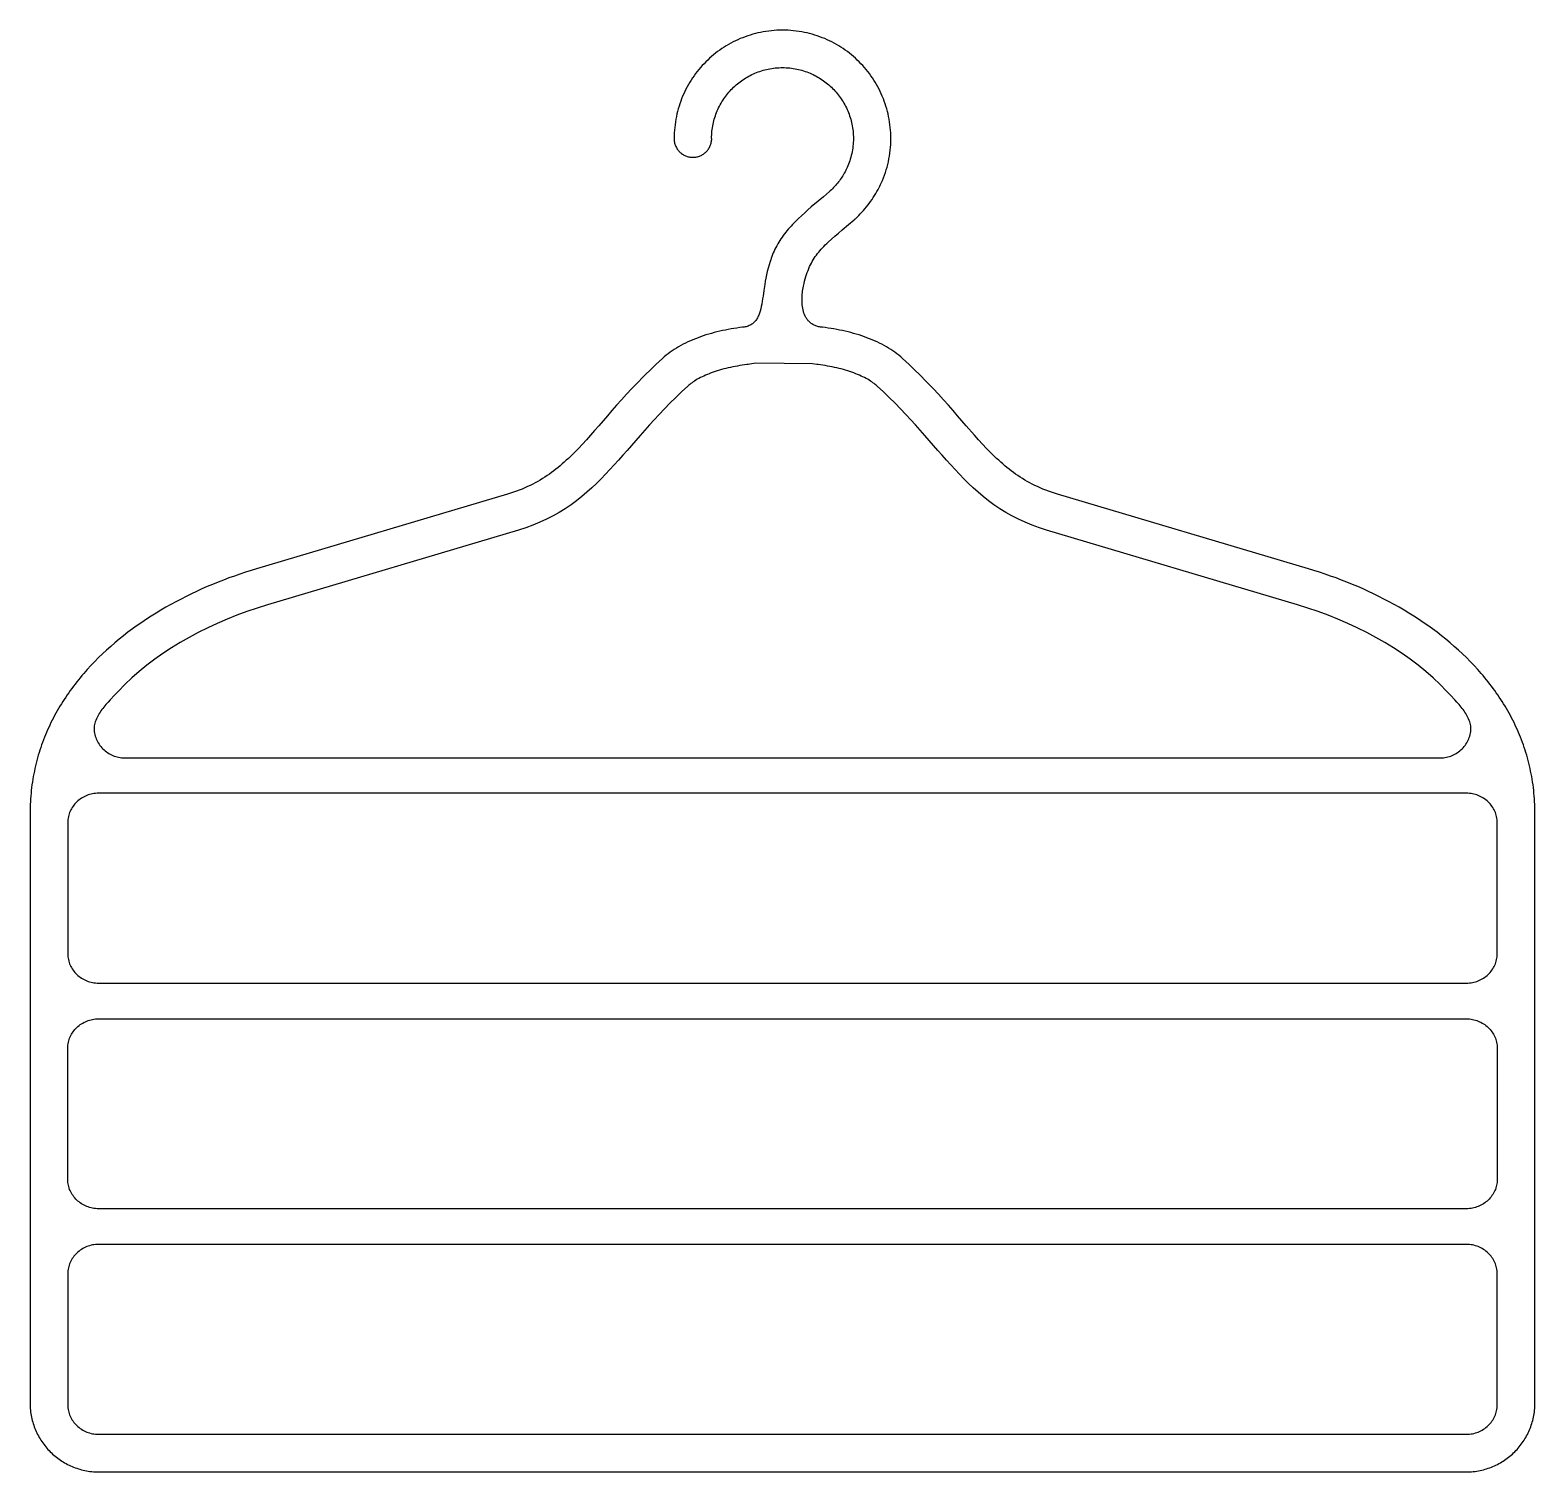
# Model space of a CAD drawing. Extents: x 27 to 2943, y 104 to 2866.
# Drawn here: x 528.3 to 928.3, y 2088.6 to 2471.9 of the extents above; entities that cross this region are included whole.
import ezdxf

# ---------------------------------------------------------------- set-up
doc = ezdxf.new("R2010")
doc.units = 0
doc.layers.add('IMPORT_-_HANGER_PACK_EPS', color=18, linetype='CONTINUOUS')

msp = doc.modelspace()

# ---------------------------------------------------------------- linework, layer by layer
at = {"layer": 'IMPORT_-_HANGER_PACK_EPS'}
for points in [[(546.57, 2088.55), (910.1, 2088.55), (910.57, 2088.56), (911.04, 2088.57), (911.5, 2088.6), (911.96, 2088.65), (912.42, 2088.7), (912.87, 2088.76), (913.32, 2088.84), (913.77, 2088.92), (914.21, 2089.02), (914.65, 2089.13), (915.08, 2089.25), (915.51, 2089.37), (915.93, 2089.51), (916.35, 2089.66), (916.77, 2089.82), (917.18, 2089.99), (917.59, 2090.17), (917.99, 2090.36), (918.38, 2090.55), (918.77, 2090.76), (919.16, 2090.98), (919.54, 2091.2), (919.91, 2091.43), (920.28, 2091.68), (920.64, 2091.93), (920.99, 2092.19), (921.34, 2092.45), (921.68, 2092.73), (922.02, 2093.01), (922.34, 2093.3), (922.67, 2093.6), (922.98, 2093.91), (923.28, 2094.22), (923.58, 2094.54), (923.87, 2094.87), (924.16, 2095.2), (924.43, 2095.54), (924.7, 2095.89), (924.96, 2096.25), (925.21, 2096.61), (925.45, 2096.97), (925.69, 2097.35), (925.91, 2097.73), (926.13, 2098.11), (926.33, 2098.5), (926.53, 2098.9), (926.72, 2099.3), (926.9, 2099.7), (927.06, 2100.12), (927.22, 2100.53), (927.37, 2100.95), (927.51, 2101.38), (927.64, 2101.81), (927.76, 2102.24), (927.87, 2102.68), (927.96, 2103.12), (928.05, 2103.57), (928.12, 2104.02), (928.19, 2104.47), (928.24, 2104.93), (928.28, 2105.39), (928.31, 2105.85), (928.33, 2106.31), (928.33, 2106.78), (928.33, 2263.69), (928.33, 2264.46), (928.31, 2265.23), (928.29, 2266), (928.25, 2266.76), (928.21, 2267.52), (928.15, 2268.28), (928.08, 2269.03), (928.01, 2269.77), (927.92, 2270.52), (927.83, 2271.26), (927.72, 2271.99), (927.6, 2272.72), (927.48, 2273.45), (927.35, 2274.17), (927.2, 2274.89), (927.05, 2275.6), (926.89, 2276.31), (926.72, 2277.02), (926.53, 2277.72), (926.35, 2278.42), (926.15, 2279.12), (925.94, 2279.81), (925.72, 2280.49), (925.5, 2281.18), (925.26, 2281.85), (925.02, 2282.53), (924.77, 2283.2), (924.51, 2283.87), (924.24, 2284.53), (923.97, 2285.18), (923.68, 2285.84), (923.39, 2286.49), (923.09, 2287.13), (922.78, 2287.77), (922.46, 2288.41), (922.14, 2289.05), (921.81, 2289.67), (921.46, 2290.3), (921.12, 2290.92), (920.76, 2291.54), (920.4, 2292.15), (920.03, 2292.76), (919.65, 2293.36), (919.26, 2293.96), (918.87, 2294.55), (918.47, 2295.15), (918.06, 2295.73), (917.65, 2296.32), (917.23, 2296.89), (916.8, 2297.47), (916.37, 2298.04), (915.93, 2298.6), (915.48, 2299.17), (915.02, 2299.72), (914.56, 2300.28), (914.09, 2300.82), (913.62, 2301.37), (913.14, 2301.91), (912.16, 2302.98), (911.16, 2304.03), (910.13, 2305.06), (909.08, 2306.08), (908, 2307.07), (906.91, 2308.05), (905.79, 2309.02), (904.65, 2309.96), (903.49, 2310.89), (902.32, 2311.8), (901.12, 2312.69), (899.9, 2313.57), (898.67, 2314.43), (897.42, 2315.27), (896.15, 2316.09), (894.86, 2316.89), (893.56, 2317.68), (892.25, 2318.44), (890.92, 2319.19), (889.57, 2319.92), (888.21, 2320.64), (886.84, 2321.33), (885.46, 2322.01), (884.06, 2322.67), (882.66, 2323.31), (881.24, 2323.93), (879.82, 2324.53), (878.38, 2325.11), (876.93, 2325.68), (875.48, 2326.23), (874.02, 2326.75), (872.55, 2327.26), (871.08, 2327.75), (869.6, 2328.22), (868.11, 2328.68), (801.45, 2348.52), (800.63, 2348.78), (799.83, 2349.04), (799.05, 2349.31), (798.29, 2349.6), (797.55, 2349.89), (796.82, 2350.2), (796.11, 2350.52), (795.41, 2350.85), (794.73, 2351.19), (794.06, 2351.54), (793.41, 2351.9), (792.76, 2352.27), (792.13, 2352.65), (791.51, 2353.05), (790.91, 2353.45), (790.31, 2353.86), (789.72, 2354.29), (789.14, 2354.72), (788.56, 2355.16), (788, 2355.62), (787.44, 2356.08), (786.89, 2356.56), (786.34, 2357.04), (785.8, 2357.53), (785.26, 2358.04), (784.72, 2358.55), (784.19, 2359.07), (783.66, 2359.61), (782.6, 2360.7), (781.54, 2361.83), (780.47, 2363), (779.4, 2364.2), (777.19, 2366.72), (774.88, 2369.38), (773.67, 2370.76), (772.42, 2372.17), (771.12, 2373.62), (769.77, 2375.1), (768.36, 2376.61), (766.88, 2378.15), (766.12, 2378.94), (765.34, 2379.73), (764.54, 2380.53), (763.72, 2381.33), (762.88, 2382.15), (762.02, 2382.97), (761.14, 2383.8), (760.24, 2384.63), (759.76, 2385.06), (759.27, 2385.47), (758.76, 2385.87), (758.23, 2386.26), (757.68, 2386.64), (757.12, 2387.01), (756.55, 2387.37), (755.96, 2387.72), (755.35, 2388.06), (754.73, 2388.39), (754.1, 2388.7), (753.46, 2389.01), (752.81, 2389.3), (752.14, 2389.58), (751.47, 2389.86), (750.78, 2390.12), (750.09, 2390.37), (749.39, 2390.61), (748.68, 2390.84), (747.96, 2391.06), (747.23, 2391.27), (746.5, 2391.47), (745.76, 2391.66), (745.02, 2391.84), (744.27, 2392), (743.52, 2392.16), (742.76, 2392.31), (742, 2392.44), (741.24, 2392.57), (740.48, 2392.68), (739.72, 2392.79), (738.95, 2392.88), (738.72, 2392.91), (738.45, 2392.94), (738.18, 2392.99), (737.92, 2393.04), (737.67, 2393.11), (737.43, 2393.18), (737.2, 2393.26), (736.98, 2393.35), (736.76, 2393.44), (736.56, 2393.55), (736.36, 2393.66), (736.17, 2393.78), (735.99, 2393.9), (735.81, 2394.03), (735.65, 2394.17), (735.49, 2394.32), (735.33, 2394.47), (735.19, 2394.63), (735.05, 2394.79), (734.92, 2394.96), (734.8, 2395.13), (734.68, 2395.31), (734.57, 2395.49), (734.46, 2395.68), (734.37, 2395.87), (734.19, 2396.27), (734.04, 2396.68), (733.9, 2397.1), (733.79, 2397.53), (733.7, 2397.98), (733.63, 2398.43), (733.58, 2398.88), (733.54, 2399.35), (733.53, 2399.81), (733.52, 2400.27), (733.53, 2400.73), (733.55, 2401.19), (733.59, 2401.65), (733.63, 2402.1), (733.68, 2402.53), (733.75, 2402.96), (733.82, 2403.38), (733.89, 2403.78), (734.06, 2404.54), (734.22, 2405.18), (734.38, 2405.79), (734.55, 2406.38), (734.74, 2406.94), (734.93, 2407.49), (735.12, 2408.01), (735.33, 2408.52), (735.55, 2409.01), (735.77, 2409.49), (736.01, 2409.95), (736.25, 2410.4), (736.51, 2410.83), (736.77, 2411.26), (737.05, 2411.67), (737.34, 2412.08), (737.63, 2412.47), (737.95, 2412.87), (738.27, 2413.25), (738.6, 2413.64), (738.95, 2414.02), (739.31, 2414.4), (739.69, 2414.78), (740.08, 2415.16), (740.48, 2415.54), (741.33, 2416.31), (742.23, 2417.11), (743.2, 2417.94), (744.23, 2418.81), (745.9, 2420.22), (747.37, 2421.48), (747.52, 2421.6), (747.67, 2421.72), (747.67, 2421.72), (747.67, 2421.73), (747.71, 2421.76), (748.16, 2422.18), (748.59, 2422.6), (749.02, 2423.04), (749.45, 2423.48), (749.86, 2423.94), (750.26, 2424.4), (750.65, 2424.87), (751.04, 2425.35), (751.41, 2425.84), (751.77, 2426.34), (752.13, 2426.85), (752.47, 2427.37), (752.8, 2427.89), (753.12, 2428.42), (753.44, 2428.96), (753.74, 2429.51), (754.22, 2430.43), (754.42, 2430.85), (754.6, 2431.23), (754.9, 2431.91), (755.18, 2432.6), (755.44, 2433.3), (755.68, 2434.01), (755.91, 2434.72), (756.12, 2435.45), (756.31, 2436.18), (756.48, 2436.92), (756.63, 2437.67), (756.76, 2438.42), (756.88, 2439.18), (756.97, 2439.95), (757.04, 2440.73), (757.09, 2441.51), (757.12, 2442.29), (757.14, 2443.09), (757.15, 2443.09), (757.15, 2443.09), (757.15, 2443.09), (757.14, 2443.09), (757.13, 2443.83), (757.1, 2444.57), (757.05, 2445.31), (756.99, 2446.04), (756.9, 2446.76), (756.8, 2447.48), (756.69, 2448.2), (756.55, 2448.9), (756.4, 2449.6), (756.23, 2450.3), (756.04, 2450.98), (755.84, 2451.67), (755.62, 2452.34), (755.39, 2453), (755.14, 2453.66), (754.87, 2454.31), (754.59, 2454.96), (754.3, 2455.59), (753.99, 2456.22), (753.66, 2456.83), (753.32, 2457.44), (752.97, 2458.04), (752.6, 2458.63), (752.22, 2459.21), (751.83, 2459.78), (751.42, 2460.33), (751, 2460.88), (750.57, 2461.42), (750.12, 2461.95), (749.66, 2462.47), (749.19, 2462.97), (748.71, 2463.46), (748.22, 2463.95), (747.71, 2464.42), (747.2, 2464.87), (746.67, 2465.32), (746.13, 2465.75), (745.58, 2466.17), (745.02, 2466.58), (744.45, 2466.98), (743.87, 2467.36), (743.29, 2467.72), (742.69, 2468.08), (742.08, 2468.42), (741.46, 2468.74), (740.84, 2469.05), (740.2, 2469.35), (739.56, 2469.63), (738.91, 2469.89), (738.25, 2470.14), (737.59, 2470.38), (736.91, 2470.59), (736.23, 2470.8), (735.54, 2470.98), (734.85, 2471.15), (734.15, 2471.3), (733.44, 2471.44), (732.73, 2471.56), (732.01, 2471.66), (731.29, 2471.74), (730.56, 2471.8), (729.82, 2471.85), (729.08, 2471.88), (728.34, 2471.89), (728.34, 2471.91), (728.33, 2471.91), (728.33, 2471.91), (728.33, 2471.89), (727.59, 2471.88), (726.85, 2471.85), (726.11, 2471.8), (725.38, 2471.74), (724.66, 2471.66), (723.94, 2471.56), (723.23, 2471.44), (722.52, 2471.3), (721.82, 2471.15), (721.12, 2470.98), (720.44, 2470.8), (719.76, 2470.59), (719.08, 2470.38), (718.42, 2470.14), (717.76, 2469.89), (717.11, 2469.63), (716.47, 2469.35), (715.83, 2469.05), (715.21, 2468.74), (714.59, 2468.42), (713.98, 2468.08), (713.38, 2467.72), (712.79, 2467.36), (712.22, 2466.98), (711.65, 2466.58), (711.09, 2466.17), (710.54, 2465.75), (710, 2465.32), (709.47, 2464.87), (708.96, 2464.42), (708.45, 2463.95), (707.96, 2463.46), (707.47, 2462.97), (707, 2462.47), (706.55, 2461.95), (706.1, 2461.42), (705.67, 2460.88), (705.25, 2460.33), (704.84, 2459.78), (704.45, 2459.21), (704.06, 2458.63), (703.7, 2458.04), (703.34, 2457.44), (703, 2456.83), (702.68, 2456.22), (702.37, 2455.59), (702.07, 2454.96), (701.79, 2454.31), (701.53, 2453.66), (701.28, 2453), (701.04, 2452.34), (700.83, 2451.67), (700.62, 2450.98), (700.44, 2450.3), (700.27, 2449.6), (700.12, 2448.9), (699.98, 2448.19), (699.87, 2447.48), (699.76, 2446.76), (699.68, 2446.04), (699.62, 2445.31), (699.57, 2444.57), (699.54, 2443.83), (699.53, 2443.09), (699.51, 2443.09), (699.51, 2443.09), (699.52, 2442.83), (699.54, 2442.58), (699.57, 2442.33), (699.62, 2442.08), (699.67, 2441.84), (699.74, 2441.6), (699.82, 2441.37), (699.91, 2441.14), (700.01, 2440.92), (700.12, 2440.7), (700.24, 2440.49), (700.37, 2440.29), (700.51, 2440.1), (700.66, 2439.91), (700.81, 2439.72), (700.98, 2439.55), (701.15, 2439.39), (701.33, 2439.23), (701.52, 2439.08), (701.72, 2438.94), (701.92, 2438.81), (702.13, 2438.69), (702.35, 2438.58), (702.57, 2438.48), (702.79, 2438.39), (703.03, 2438.31), (703.26, 2438.24), (703.51, 2438.19), (703.75, 2438.14), (704, 2438.11), (704.26, 2438.09), (704.51, 2438.09), (704.77, 2438.09), (705.03, 2438.11), (705.28, 2438.14), (705.52, 2438.19), (705.76, 2438.24), (706, 2438.31), (706.23, 2438.39), (706.46, 2438.48), (706.68, 2438.58), (706.9, 2438.69), (707.11, 2438.81), (707.31, 2438.94), (707.51, 2439.08), (707.69, 2439.23), (707.88, 2439.39), (708.05, 2439.55), (708.22, 2439.72), (708.37, 2439.91), (708.52, 2440.1), (708.66, 2440.29), (708.79, 2440.49), (708.91, 2440.7), (709.02, 2440.92), (709.12, 2441.14), (709.21, 2441.37), (709.29, 2441.6), (709.36, 2441.84), (709.41, 2442.08), (709.46, 2442.33), (709.49, 2442.58), (709.51, 2442.83), (709.51, 2443.09), (709.51, 2443.09), (709.49, 2443.09), (709.5, 2443.57), (709.52, 2444.05), (709.55, 2444.53), (709.59, 2445.01), (709.65, 2445.48), (709.71, 2445.95), (709.79, 2446.41), (709.88, 2446.87), (709.98, 2447.33), (710.09, 2447.78), (710.21, 2448.23), (710.34, 2448.67), (710.49, 2449.11), (710.64, 2449.55), (710.8, 2449.98), (710.98, 2450.4), (711.16, 2450.82), (711.36, 2451.24), (711.56, 2451.65), (711.77, 2452.05), (712, 2452.45), (712.23, 2452.84), (712.47, 2453.22), (712.72, 2453.6), (712.98, 2453.97), (713.25, 2454.34), (713.52, 2454.7), (713.81, 2455.05), (714.1, 2455.4), (714.4, 2455.74), (714.71, 2456.07), (715.03, 2456.39), (715.35, 2456.71), (715.68, 2457.02), (716.02, 2457.32), (716.37, 2457.61), (716.72, 2457.9), (717.08, 2458.17), (717.45, 2458.44), (717.82, 2458.7), (718.2, 2458.95), (718.58, 2459.19), (718.98, 2459.42), (719.37, 2459.65), (719.78, 2459.86), (720.18, 2460.06), (720.6, 2460.26), (721.02, 2460.44), (721.44, 2460.62), (721.87, 2460.78), (722.31, 2460.93), (722.75, 2461.08), (723.19, 2461.21), (723.64, 2461.33), (724.09, 2461.44), (724.55, 2461.54), (725.01, 2461.63), (725.47, 2461.71), (725.94, 2461.77), (726.41, 2461.83), (726.89, 2461.87), (727.37, 2461.9), (727.85, 2461.92), (728.33, 2461.93), (728.33, 2461.91), (728.33, 2461.91), (728.34, 2461.91), (728.34, 2461.93), (728.82, 2461.92), (729.3, 2461.9), (729.78, 2461.87), (730.25, 2461.83), (730.73, 2461.77), (731.19, 2461.71), (731.66, 2461.63), (732.12, 2461.54), (732.58, 2461.44), (733.03, 2461.33), (733.48, 2461.21), (733.92, 2461.08), (734.36, 2460.93), (734.8, 2460.78), (735.23, 2460.62), (735.65, 2460.44), (736.07, 2460.26), (736.48, 2460.06), (736.89, 2459.86), (737.3, 2459.65), (737.69, 2459.42), (738.09, 2459.19), (738.47, 2458.95), (738.85, 2458.7), (739.22, 2458.44), (739.59, 2458.17), (739.95, 2457.9), (740.3, 2457.61), (740.65, 2457.32), (740.99, 2457.02), (741.32, 2456.71), (741.64, 2456.39), (741.96, 2456.07), (742.27, 2455.74), (742.57, 2455.4), (742.86, 2455.05), (743.15, 2454.7), (743.42, 2454.34), (743.69, 2453.97), (743.95, 2453.6), (744.2, 2453.22), (744.44, 2452.84), (744.67, 2452.45), (744.89, 2452.05), (745.11, 2451.65), (745.31, 2451.24), (745.51, 2450.82), (745.69, 2450.4), (745.86, 2449.98), (746.03, 2449.55), (746.18, 2449.11), (746.32, 2448.67), (746.46, 2448.23), (746.58, 2447.78), (746.69, 2447.33), (746.79, 2446.87), (746.88, 2446.41), (746.96, 2445.95), (747.02, 2445.48), (747.08, 2445.01), (747.12, 2444.53), (747.15, 2444.05), (747.17, 2443.57), (747.17, 2443.09), (747.15, 2443.09), (747.15, 2443.09), (747.15, 2443.09), (747.17, 2443.09), (747.17, 2442.57), (747.15, 2442.06), (747.11, 2441.55), (747.06, 2441.05), (747, 2440.55), (746.93, 2440.05), (746.84, 2439.56), (746.74, 2439.07), (746.63, 2438.59), (746.5, 2438.11), (746.36, 2437.63), (746.21, 2437.16), (746.05, 2436.7), (745.88, 2436.24), (745.7, 2435.78), (745.5, 2435.34), (745.2, 2434.69), (744.95, 2434.19), (744.76, 2433.85), (744.56, 2433.5), (744.35, 2433.16), (744.14, 2432.83), (743.92, 2432.5), (743.69, 2432.17), (743.45, 2431.85), (743.21, 2431.53), (742.96, 2431.22), (742.7, 2430.92), (742.44, 2430.61), (742.17, 2430.32), (741.9, 2430.03), (741.61, 2429.74), (741.33, 2429.46), (741.03, 2429.18), (741.03, 2429.19), (741.03, 2429.19), (740.82, 2428.99), (739.21, 2427.6), (737.83, 2426.43), (735.99, 2424.88), (735.1, 2424.11), (734.23, 2423.34), (733.38, 2422.56), (732.55, 2421.78), (731.75, 2421), (731.36, 2420.6), (730.98, 2420.2), (730.6, 2419.8), (730.24, 2419.39), (729.88, 2418.98), (729.53, 2418.57), (729.19, 2418.15), (728.86, 2417.72), (728.53, 2417.29), (728.22, 2416.86), (727.92, 2416.42), (727.62, 2415.97), (727.34, 2415.52), (727.07, 2415.05), (726.81, 2414.58), (726.56, 2414.11), (726.32, 2413.62), (726.09, 2413.13), (725.89, 2412.67), (725.7, 2412.21), (725.53, 2411.75), (725.36, 2411.29), (725.2, 2410.83), (725.04, 2410.38), (724.77, 2409.47), (724.52, 2408.58), (724.3, 2407.69), (724.1, 2406.82), (723.93, 2405.96), (723.77, 2405.11), (723.63, 2404.28), (723.38, 2402.68), (723.16, 2401.15), (723.05, 2400.42), (722.93, 2399.72), (722.81, 2399.04), (722.68, 2398.39), (722.54, 2397.77), (722.38, 2397.17), (722.2, 2396.61), (722.11, 2396.34), (722, 2396.08), (721.89, 2395.83), (721.78, 2395.59), (721.65, 2395.36), (721.52, 2395.13), (721.39, 2394.92), (721.24, 2394.71), (721.08, 2394.52), (720.92, 2394.33), (720.75, 2394.15), (720.56, 2393.99), (720.37, 2393.83), (720.17, 2393.69), (719.95, 2393.55), (719.73, 2393.43), (719.49, 2393.32), (719.24, 2393.21), (718.98, 2393.12), (718.7, 2393.05), (718.42, 2392.98), (718.11, 2392.92), (717.72, 2392.88), (716.95, 2392.79), (716.19, 2392.68), (715.43, 2392.57), (714.66, 2392.44), (713.91, 2392.31), (713.15, 2392.16), (712.4, 2392), (711.65, 2391.84), (710.91, 2391.66), (710.17, 2391.47), (709.44, 2391.27), (708.71, 2391.06), (707.99, 2390.84), (707.28, 2390.61), (706.58, 2390.37), (705.89, 2390.12), (705.2, 2389.86), (704.53, 2389.58), (703.86, 2389.3), (703.21, 2389.01), (702.56, 2388.7), (701.93, 2388.39), (701.32, 2388.06), (700.71, 2387.72), (700.12, 2387.37), (699.55, 2387.01), (698.99, 2386.64), (698.44, 2386.26), (697.91, 2385.87), (697.4, 2385.47), (696.91, 2385.06), (696.43, 2384.63), (695.53, 2383.8), (694.65, 2382.97), (693.79, 2382.15), (692.95, 2381.33), (692.13, 2380.53), (691.33, 2379.73), (689.79, 2378.15), (688.31, 2376.61), (686.9, 2375.1), (685.55, 2373.62), (684.25, 2372.17), (683, 2370.76), (681.79, 2369.38), (679.48, 2366.72), (678.37, 2365.45), (677.27, 2364.2), (676.2, 2363), (675.13, 2361.83), (674.07, 2360.7), (673.01, 2359.61), (672.48, 2359.07), (671.95, 2358.55), (671.41, 2358.04), (670.87, 2357.53), (670.33, 2357.04), (669.78, 2356.56), (669.23, 2356.08), (668.67, 2355.62), (668.1, 2355.16), (667.53, 2354.72), (666.95, 2354.29), (666.36, 2353.86), (665.76, 2353.45), (665.15, 2353.05), (664.54, 2352.65), (663.91, 2352.27), (663.26, 2351.9), (662.61, 2351.54), (661.94, 2351.19), (661.26, 2350.85), (660.56, 2350.52), (659.85, 2350.2), (659.12, 2349.89), (658.38, 2349.6), (657.62, 2349.31), (656.84, 2349.04), (656.04, 2348.78), (655.22, 2348.52), (588.56, 2328.68), (587.07, 2328.22), (585.59, 2327.75), (584.12, 2327.26), (582.65, 2326.75), (581.19, 2326.23), (579.73, 2325.68), (578.29, 2325.11), (576.85, 2324.53), (575.43, 2323.93), (574.01, 2323.31), (572.61, 2322.67), (571.21, 2322.01), (569.83, 2321.33), (568.46, 2320.64), (567.1, 2319.92), (565.75, 2319.19), (564.42, 2318.44), (563.11, 2317.68), (561.81, 2316.89), (560.52, 2316.09), (559.25, 2315.27), (558, 2314.43), (556.77, 2313.57), (555.55, 2312.69), (554.35, 2311.8), (553.18, 2310.89), (552.02, 2309.96), (550.88, 2309.02), (549.76, 2308.05), (548.67, 2307.07), (547.59, 2306.08), (546.54, 2305.06), (545.51, 2304.03), (544.51, 2302.98), (543.53, 2301.91), (543.05, 2301.37), (542.58, 2300.82), (542.11, 2300.28), (541.65, 2299.72), (541.19, 2299.17), (540.74, 2298.6), (540.3, 2298.04), (539.87, 2297.47), (539.44, 2296.89), (539.02, 2296.32), (538.61, 2295.73), (538.2, 2295.15), (537.8, 2294.55), (537.41, 2293.96), (537.02, 2293.36), (536.64, 2292.76), (536.27, 2292.15), (535.91, 2291.54), (535.55, 2290.92), (535.2, 2290.3), (534.86, 2289.67), (534.53, 2289.05), (534.21, 2288.41), (533.89, 2287.77), (533.58, 2287.13), (533.28, 2286.49), (532.99, 2285.84), (532.7, 2285.18), (532.43, 2284.53), (532.16, 2283.87), (531.9, 2283.2), (531.65, 2282.53), (531.41, 2281.85), (531.17, 2281.18), (530.95, 2280.49), (530.73, 2279.81), (530.52, 2279.12), (530.32, 2278.42), (530.13, 2277.72), (529.95, 2277.02), (529.78, 2276.31), (529.62, 2275.6), (529.47, 2274.89), (529.32, 2274.17), (529.19, 2273.45), (529.06, 2272.72), (528.95, 2271.99), (528.84, 2271.26), (528.75, 2270.52), (528.66, 2269.77), (528.59, 2269.03), (528.52, 2268.28), (528.46, 2267.52), (528.42, 2266.76), (528.38, 2266), (528.36, 2265.23), (528.34, 2264.46), (528.33, 2263.69), (528.33, 2106.78), (528.34, 2106.31), (528.36, 2105.85), (528.39, 2105.39), (528.43, 2104.93), (528.48, 2104.47), (528.55, 2104.02), (528.62, 2103.57), (528.71, 2103.12), (528.8, 2102.68), (528.91, 2102.24), (529.03, 2101.81), (529.16, 2101.38), (529.3, 2100.95), (529.45, 2100.53), (529.6, 2100.12), (529.77, 2099.7), (529.95, 2099.3), (530.14, 2098.9), (530.34, 2098.5), (530.54, 2098.11), (530.76, 2097.73), (530.98, 2097.35), (531.22, 2096.97), (531.46, 2096.61), (531.71, 2096.25), (531.97, 2095.89), (532.24, 2095.54), (532.51, 2095.2), (532.79, 2094.87), (533.09, 2094.54), (533.38, 2094.22), (533.69, 2093.91), (534, 2093.6), (534.32, 2093.3), (534.65, 2093.01), (534.99, 2092.73), (535.33, 2092.45), (535.68, 2092.19), (536.03, 2091.93), (536.39, 2091.68), (536.76, 2091.43), (537.13, 2091.2), (537.51, 2090.98), (537.89, 2090.76), (538.28, 2090.55), (538.68, 2090.36), (539.08, 2090.17), (539.49, 2089.99), (539.9, 2089.82), (540.31, 2089.66), (540.74, 2089.51), (541.16, 2089.37), (541.59, 2089.25), (542.02, 2089.13), (542.46, 2089.02), (542.9, 2088.92), (543.35, 2088.84), (543.8, 2088.76), (544.25, 2088.7), (544.71, 2088.65), (545.17, 2088.6), (545.63, 2088.57), (546.1, 2088.56), (546.57, 2088.55)], [(698.42, 2372.68), (696.97, 2371.2), (695.58, 2369.74), (694.25, 2368.31), (692.96, 2366.91), (691.72, 2365.52), (690.51, 2364.15), (689.32, 2362.8), (688.16, 2361.47), (687.02, 2360.16), (685.89, 2358.86), (684.76, 2357.57), (683.62, 2356.3), (682.48, 2355.04), (681.32, 2353.8), (680.13, 2352.58), (678.91, 2351.37), (677.65, 2350.18), (676.35, 2349.01), (674.99, 2347.87), (673.59, 2346.76), (672.12, 2345.69), (670.59, 2344.65), (669, 2343.66), (667.35, 2342.73), (665.62, 2341.85), (663.84, 2341.03), (661.98, 2340.27), (660.07, 2339.57), (658.17, 2338.97), (591.47, 2319.11), (588.69, 2318.24), (585.99, 2317.33), (583.32, 2316.34), (580.69, 2315.29), (578.09, 2314.17), (575.54, 2312.99), (573.04, 2311.75), (570.6, 2310.44), (568.21, 2309.08), (565.89, 2307.65), (563.64, 2306.17), (561.46, 2304.63), (559.36, 2303.03), (557.34, 2301.38), (555.41, 2299.69), (553.56, 2297.94), (551.81, 2296.14), (550.78, 2295.03), (549.65, 2293.83), (549.08, 2293.2), (548.51, 2292.56), (547.96, 2291.9), (547.69, 2291.56), (547.43, 2291.22), (547.18, 2290.88), (546.94, 2290.53), (546.72, 2290.18), (546.5, 2289.83), (546.3, 2289.47), (546.12, 2289.11), (545.95, 2288.75), (545.8, 2288.38), (545.66, 2288.01), (545.55, 2287.64), (545.46, 2287.27), (545.39, 2286.89), (545.35, 2286.52), (545.33, 2286.14), (545.34, 2285.75), (545.37, 2285.37), (545.44, 2284.97), (545.54, 2284.58), (545.65, 2284.2), (545.77, 2283.82), (545.92, 2283.45), (546.08, 2283.09), (546.27, 2282.73), (546.47, 2282.39), (546.68, 2282.05), (546.91, 2281.72), (547.16, 2281.41), (547.43, 2281.1), (547.7, 2280.81), (547.99, 2280.54), (548.3, 2280.27), (548.61, 2280.02), (548.94, 2279.79), (549.28, 2279.58), (549.62, 2279.38), (549.98, 2279.19), (550.34, 2279.03), (550.71, 2278.88), (551.09, 2278.76), (551.47, 2278.65), (551.86, 2278.55), (552.26, 2278.48), (552.67, 2278.43), (553.08, 2278.4), (553.63, 2278.38), (565.27, 2278.38), (891.4, 2278.38), (903.04, 2278.38), (903.59, 2278.4), (904, 2278.43), (904.41, 2278.48), (904.81, 2278.55), (905.2, 2278.65), (905.59, 2278.76), (905.96, 2278.88), (906.33, 2279.03), (906.69, 2279.19), (907.05, 2279.38), (907.4, 2279.58), (907.73, 2279.79), (908.06, 2280.02), (908.37, 2280.27), (908.68, 2280.54), (908.97, 2280.81), (909.24, 2281.1), (909.51, 2281.41), (909.76, 2281.72), (909.99, 2282.05), (910.2, 2282.39), (910.4, 2282.73), (910.59, 2283.09), (910.75, 2283.45), (910.9, 2283.82), (911.03, 2284.2), (911.14, 2284.58), (911.23, 2284.97), (911.3, 2285.37), (911.33, 2285.75), (911.34, 2286.14), (911.32, 2286.52), (911.28, 2286.89), (911.21, 2287.27), (911.12, 2287.64), (911.01, 2288.01), (910.87, 2288.38), (910.72, 2288.75), (910.55, 2289.11), (910.37, 2289.47), (910.17, 2289.83), (909.95, 2290.18), (909.73, 2290.53), (909.49, 2290.88), (909.24, 2291.22), (908.98, 2291.56), (908.71, 2291.9), (908.16, 2292.56), (907.6, 2293.2), (907.02, 2293.83), (905.89, 2295.03), (905.36, 2295.59), (904.86, 2296.14), (903.11, 2297.94), (901.26, 2299.69), (899.33, 2301.38), (897.31, 2303.03), (895.21, 2304.63), (893.03, 2306.17), (890.78, 2307.65), (888.46, 2309.08), (886.07, 2310.44), (883.63, 2311.75), (881.13, 2312.99), (878.58, 2314.17), (875.99, 2315.29), (873.35, 2316.34), (870.68, 2317.33), (867.98, 2318.24), (865.2, 2319.11), (798.5, 2338.97), (796.61, 2339.57), (794.69, 2340.27), (792.83, 2341.03), (791.05, 2341.85), (789.32, 2342.73), (787.67, 2343.66), (786.08, 2344.65), (784.55, 2345.69), (783.08, 2346.76), (781.68, 2347.87), (780.32, 2349.01), (779.02, 2350.18), (777.76, 2351.37), (776.54, 2352.58), (775.36, 2353.8), (774.19, 2355.04), (773.05, 2356.3), (771.91, 2357.57), (770.78, 2358.86), (769.65, 2360.16), (768.51, 2361.47), (767.35, 2362.8), (766.17, 2364.15), (764.95, 2365.52), (763.71, 2366.91), (762.42, 2368.31), (761.09, 2369.74), (759.7, 2371.2), (758.25, 2372.68), (756.73, 2374.18), (755.14, 2375.71), (753.5, 2377.24), (753.23, 2377.48), (752.97, 2377.7), (752.69, 2377.92), (752.39, 2378.14), (752.06, 2378.37), (751.72, 2378.6), (751.36, 2378.82), (750.98, 2379.05), (750.57, 2379.27), (750.15, 2379.5), (749.72, 2379.71), (749.26, 2379.93), (748.79, 2380.14), (748.31, 2380.35), (747.81, 2380.55), (747.29, 2380.75), (746.77, 2380.94), (746.22, 2381.12), (745.67, 2381.3), (745.11, 2381.48), (744.54, 2381.64), (743.96, 2381.8), (743.36, 2381.95), (742.77, 2382.09), (742.16, 2382.23), (741.55, 2382.35), (740.93, 2382.47), (740.31, 2382.59), (739.69, 2382.69), (739.06, 2382.78), (738.43, 2382.87), (737.78, 2382.95), (737.42, 2382.99), (736.3, 2383.16), (721.21, 2383.35), (719.68, 2383.04), (719.17, 2382.98), (719.12, 2382.97), (719.07, 2382.97), (719.03, 2382.96), (719, 2382.96), (718.95, 2382.96), (718.89, 2382.95), (718.88, 2382.95), (718.24, 2382.87), (717.61, 2382.78), (716.98, 2382.69), (716.36, 2382.59), (715.74, 2382.47), (715.12, 2382.35), (714.51, 2382.23), (713.9, 2382.09), (713.31, 2381.95), (712.72, 2381.8), (712.13, 2381.64), (711.56, 2381.48), (711, 2381.3), (710.45, 2381.12), (709.9, 2380.94), (709.38, 2380.75), (708.86, 2380.55), (708.36, 2380.35), (707.88, 2380.14), (707.41, 2379.93), (706.95, 2379.71), (706.52, 2379.5), (706.1, 2379.27), (705.69, 2379.05), (705.31, 2378.82), (704.95, 2378.6), (704.61, 2378.37), (704.28, 2378.14), (703.98, 2377.92), (703.7, 2377.7), (703.44, 2377.48), (703.17, 2377.24), (701.53, 2375.71), (699.94, 2374.18), (698.42, 2372.68)], [(538.34, 2226.43), (538.35, 2225.91), (538.38, 2225.52), (538.43, 2225.13), (538.5, 2224.76), (538.6, 2224.38), (538.71, 2224.02), (538.83, 2223.66), (538.98, 2223.31), (539.15, 2222.97), (539.33, 2222.63), (539.53, 2222.3), (539.74, 2221.98), (539.98, 2221.67), (540.22, 2221.38), (540.49, 2221.09), (540.76, 2220.81), (541.05, 2220.55), (541.36, 2220.3), (541.67, 2220.06), (542, 2219.84), (542.34, 2219.64), (542.68, 2219.45), (543.04, 2219.28), (543.4, 2219.12), (543.77, 2218.98), (544.15, 2218.86), (544.53, 2218.76), (544.92, 2218.67), (545.32, 2218.6), (545.73, 2218.55), (546.14, 2218.52), (546.7, 2218.51), (909.98, 2218.51), (910.53, 2218.52), (910.94, 2218.55), (911.35, 2218.6), (911.75, 2218.67), (912.14, 2218.76), (912.52, 2218.86), (912.9, 2218.98), (913.27, 2219.12), (913.63, 2219.28), (913.99, 2219.45), (914.34, 2219.64), (914.67, 2219.84), (915, 2220.06), (915.31, 2220.3), (915.62, 2220.55), (915.91, 2220.81), (916.18, 2221.09), (916.45, 2221.38), (916.7, 2221.67), (916.93, 2221.98), (917.14, 2222.3), (917.34, 2222.63), (917.53, 2222.97), (917.69, 2223.31), (917.84, 2223.66), (917.97, 2224.02), (918.08, 2224.38), (918.17, 2224.75), (918.24, 2225.13), (918.29, 2225.52), (918.32, 2225.91), (918.34, 2226.43), (918.34, 2261.09), (918.32, 2261.61), (918.29, 2262), (918.24, 2262.39), (918.17, 2262.77), (918.08, 2263.14), (917.97, 2263.5), (917.84, 2263.86), (917.69, 2264.21), (917.53, 2264.55), (917.34, 2264.89), (917.14, 2265.22), (916.93, 2265.54), (916.7, 2265.85), (916.45, 2266.15), (916.18, 2266.43), (915.91, 2266.71), (915.62, 2266.97), (915.31, 2267.22), (915, 2267.46), (914.67, 2267.68), (914.34, 2267.88), (913.99, 2268.07), (913.63, 2268.24), (913.27, 2268.4), (912.9, 2268.54), (912.52, 2268.66), (912.14, 2268.76), (911.75, 2268.85), (911.35, 2268.92), (910.94, 2268.97), (910.53, 2269), (909.98, 2269.01), (546.7, 2269.01), (546.14, 2269), (545.73, 2268.97), (545.32, 2268.92), (544.92, 2268.85), (544.53, 2268.76), (544.15, 2268.66), (543.77, 2268.54), (543.4, 2268.4), (543.04, 2268.24), (542.68, 2268.07), (542.34, 2267.88), (542, 2267.68), (541.67, 2267.46), (541.36, 2267.22), (541.05, 2266.97), (540.76, 2266.71), (540.49, 2266.43), (540.22, 2266.15), (539.98, 2265.85), (539.74, 2265.54), (539.53, 2265.22), (539.33, 2264.89), (539.15, 2264.55), (538.98, 2264.21), (538.83, 2263.86), (538.71, 2263.5), (538.6, 2263.14), (538.5, 2262.77), (538.43, 2262.39), (538.38, 2262), (538.35, 2261.61), (538.34, 2261.09)], [(538.34, 2201.11), (538.35, 2201.63), (538.38, 2202.02), (538.43, 2202.41), (538.5, 2202.79), (538.6, 2203.16), (538.71, 2203.52), (538.83, 2203.88), (538.98, 2204.23), (539.15, 2204.57), (539.33, 2204.91), (539.53, 2205.24), (539.74, 2205.56), (539.98, 2205.87), (540.22, 2206.17), (540.49, 2206.45), (540.76, 2206.73), (541.05, 2206.99), (541.36, 2207.24), (541.67, 2207.48), (542, 2207.7), (542.34, 2207.9), (542.68, 2208.09), (543.04, 2208.26), (543.4, 2208.42), (543.77, 2208.56), (544.15, 2208.68), (544.53, 2208.78), (544.92, 2208.87), (545.32, 2208.94), (545.73, 2208.99), (546.14, 2209.02), (546.7, 2209.03), (909.98, 2209.03), (910.53, 2209.02), (910.94, 2208.99), (911.35, 2208.94), (911.75, 2208.87), (912.14, 2208.78), (912.52, 2208.68), (912.9, 2208.56), (913.27, 2208.42), (913.63, 2208.26), (913.99, 2208.09), (914.34, 2207.9), (914.67, 2207.7), (915, 2207.48), (915.31, 2207.24), (915.62, 2206.99), (915.91, 2206.73), (916.18, 2206.45), (916.45, 2206.17), (916.7, 2205.87), (916.93, 2205.56), (917.14, 2205.24), (917.34, 2204.91), (917.53, 2204.57), (917.69, 2204.23), (917.84, 2203.88), (917.97, 2203.52), (918.08, 2203.16), (918.17, 2202.79), (918.24, 2202.41), (918.29, 2202.02), (918.32, 2201.63), (918.34, 2201.11), (918.34, 2166.46), (918.32, 2165.93), (918.29, 2165.54), (918.24, 2165.15), (918.17, 2164.78), (918.08, 2164.4), (917.97, 2164.04), (917.84, 2163.68), (917.69, 2163.33), (917.53, 2162.99), (917.34, 2162.65), (917.14, 2162.32), (916.93, 2162), (916.7, 2161.7), (916.45, 2161.4), (916.18, 2161.11), (915.91, 2160.83), (915.62, 2160.57), (915.31, 2160.32), (915, 2160.09), (914.67, 2159.87), (914.34, 2159.66), (913.99, 2159.47), (913.63, 2159.3), (913.27, 2159.14), (912.9, 2159), (912.52, 2158.88), (912.14, 2158.78), (911.75, 2158.69), (911.35, 2158.62), (910.94, 2158.57), (910.53, 2158.54), (909.98, 2158.53), (546.7, 2158.53), (546.14, 2158.54), (545.73, 2158.57), (545.32, 2158.62), (544.92, 2158.69), (544.53, 2158.78), (544.15, 2158.88), (543.77, 2159), (543.4, 2159.14), (543.04, 2159.3), (542.68, 2159.47), (542.34, 2159.66), (542, 2159.87), (541.67, 2160.09), (541.36, 2160.32), (541.05, 2160.57), (540.76, 2160.83), (540.49, 2161.11), (540.22, 2161.4), (539.98, 2161.7), (539.74, 2162), (539.53, 2162.32), (539.33, 2162.65), (539.15, 2162.99), (538.98, 2163.33), (538.83, 2163.68), (538.71, 2164.04), (538.6, 2164.4), (538.5, 2164.78), (538.43, 2165.15), (538.38, 2165.54), (538.35, 2165.93), (538.34, 2166.46)], [(538.34, 2106.48), (538.35, 2105.95), (538.38, 2105.56), (538.43, 2105.17), (538.5, 2104.8), (538.6, 2104.42), (538.71, 2104.06), (538.83, 2103.7), (538.98, 2103.35), (539.15, 2103.01), (539.33, 2102.67), (539.53, 2102.34), (539.74, 2102.03), (539.98, 2101.72), (540.22, 2101.42), (540.49, 2101.13), (540.76, 2100.85), (541.05, 2100.59), (541.36, 2100.34), (541.67, 2100.11), (542, 2099.89), (542.34, 2099.68), (542.68, 2099.49), (543.04, 2099.32), (543.4, 2099.16), (543.77, 2099.02), (544.15, 2098.9), (544.53, 2098.8), (544.92, 2098.71), (545.32, 2098.64), (545.73, 2098.6), (546.14, 2098.56), (546.7, 2098.55), (909.98, 2098.55), (910.53, 2098.56), (910.94, 2098.6), (911.35, 2098.64), (911.75, 2098.71), (912.14, 2098.8), (912.52, 2098.9), (912.9, 2099.02), (913.27, 2099.16), (913.63, 2099.32), (913.99, 2099.49), (914.34, 2099.68), (914.67, 2099.89), (915, 2100.11), (915.31, 2100.34), (915.62, 2100.59), (915.91, 2100.85), (916.18, 2101.13), (916.45, 2101.42), (916.7, 2101.72), (916.93, 2102.03), (917.14, 2102.34), (917.34, 2102.67), (917.53, 2103.01), (917.69, 2103.35), (917.84, 2103.7), (917.97, 2104.06), (918.08, 2104.42), (918.17, 2104.8), (918.24, 2105.17), (918.29, 2105.56), (918.32, 2105.95), (918.34, 2106.48), (918.34, 2141.13), (918.32, 2141.65), (918.29, 2142.04), (918.24, 2142.43), (918.17, 2142.81), (918.08, 2143.18), (917.97, 2143.54), (917.84, 2143.9), (917.69, 2144.25), (917.53, 2144.6), (917.34, 2144.93), (917.14, 2145.26), (916.93, 2145.58), (916.7, 2145.89), (916.45, 2146.19), (916.18, 2146.47), (915.91, 2146.75), (915.62, 2147.01), (915.31, 2147.26), (915, 2147.5), (914.67, 2147.72), (914.34, 2147.92), (913.99, 2148.11), (913.63, 2148.28), (913.27, 2148.44), (912.9, 2148.58), (912.52, 2148.7), (912.14, 2148.81), (911.75, 2148.89), (911.35, 2148.96), (910.94, 2149.01), (910.53, 2149.04), (909.98, 2149.05), (546.7, 2149.05), (546.14, 2149.04), (545.73, 2149.01), (545.32, 2148.96), (544.92, 2148.89), (544.53, 2148.81), (544.15, 2148.7), (543.77, 2148.58), (543.4, 2148.44), (543.04, 2148.28), (542.68, 2148.11), (542.34, 2147.92), (542, 2147.72), (541.67, 2147.5), (541.36, 2147.26), (541.05, 2147.01), (540.76, 2146.75), (540.49, 2146.47), (540.22, 2146.19), (539.98, 2145.89), (539.74, 2145.58), (539.53, 2145.26), (539.33, 2144.93), (539.15, 2144.6), (538.98, 2144.25), (538.83, 2143.9), (538.71, 2143.54), (538.6, 2143.18), (538.5, 2142.81), (538.43, 2142.43), (538.38, 2142.04), (538.35, 2141.65), (538.34, 2141.13)]]:
    msp.add_lwpolyline(points, close=True, dxfattribs=at)

doc.saveas('drawing.dxf')
